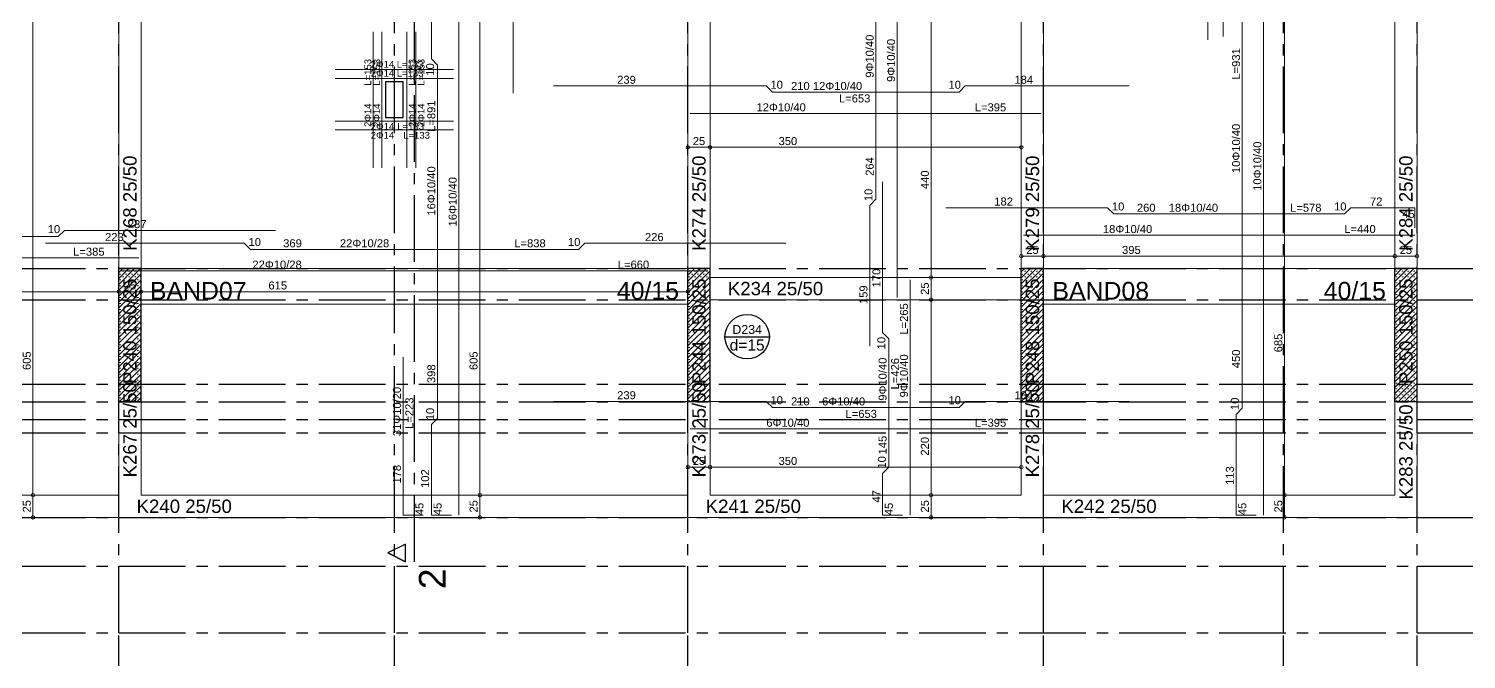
# Model space of a CAD drawing. Header units: millimetres. Extents: x 2232 to 85269, y -3593 to 5869.
# Drawn here: x 57435 to 59051, y 2881 to 3591 of the extents above; entities that cross this region are included whole.
import ezdxf

# ---------------------------------------------------------------- set-up
doc = ezdxf.new("R2010")
doc.units = ezdxf.units.MM
doc.linetypes.add('CENTER2', pattern=[112.5, 75, -12.5, 12.5, -12.5])
doc.linetypes.add('DASHDOT2', pattern=[12.7, 6.35, -3.175, 0, -3.175])
doc.layers.add('aks', color=251, linetype='DASHDOT2', lineweight=35)
for name, color, linetype in [('Donatı Topl. Uzun. Yazısı', 7, 'Continuous'), ('Donatı Uz. Yazısı', 7, 'Continuous'), ('Donatı Yazısı', 7, 'Continuous'), ('Donatı Çizgisi', 7, 'Continuous'), ('Döşeme', 7, 'Continuous'), ('Döşeme Boşluğu', 7, 'Continuous'), ('Kiriş', 7, 'Continuous'), ('Panel', 7, 'Continuous'), ('Standart', 7, 'Continuous'), ('Ölçülendirme', 7, 'Continuous')]:
    doc.layers.add(name, color=color, linetype=linetype)
doc.styles.add('arial_1_18', font='arial.ttf', dxfattribs={"height": 0.2})
pattern_1 = [(45, (0, 0), (-3.314563, 3.314563), []), (45, (3.3146, 0), (-3.314563, 3.314563), [0, -4.6875])]

# ---------------------------------------------------------------- blocks, each defined once
blk = doc.blocks.new('IDE539Entity3863')
at = {"layer": 'Standart', "color": 159, "linetype": 'CENTER2', "lineweight": -3}
blk.add_lwpolyline([(2132.5, 80), (2132.5, 2250)], dxfattribs=at)
at = {"layer": 'Standart', "color": 159, "linetype": 'Continuous', "lineweight": -3}
for points in [[(2122.5, 100), (2102.5, 90)], [(2122.5, 100), (2102.5, 90)], [(2122.5, 80), (2122.5, 100)], [(2122.5, 80), (2122.5, 100)], [(2102.5, 90), (2122.5, 80)], [(2122.5, 80), (2102.5, 90)]]:
    blk.add_lwpolyline(points, dxfattribs=at)
at = {"layer": 'Standart', "color": 250, "linetype": 'Continuous', "lineweight": -3, "style": 'arial_1_18'}
blk.add_text('2', height=30, rotation=90, dxfattribs=at).set_placement((2167.5, 49.2))
blk = doc.blocks.new('IDE539Entity3866')
at = {"layer": 'Döşeme', "color": 117, "linetype": 'Continuous', "lineweight": -3}
blk.add_lwpolyline([(2481.7, 333.3), (2531.7, 333.3)], dxfattribs=at)
blk.add_circle((2506.7, 333.3), 25, dxfattribs=at)
at = {"layer": 'Döşeme', "color": 178, "linetype": 'Continuous', "lineweight": -3, "style": 'arial_1_18'}
blk.add_text('D234', height=10, dxfattribs=at).set_placement((2490, 336.5))
at = {"layer": 'Döşeme', "color": 164, "linetype": 'Continuous', "lineweight": -3, "style": 'arial_1_18'}
blk.add_text('d=15', height=12.5, dxfattribs=at).set_placement((2487, 317.7))
blk = doc.blocks.new('IDE539Entity3867')
at = {"layer": 'Kiriş', "color": 4, "linetype": 'Continuous', "lineweight": 5}
blk.add_lwpolyline([(2465, 375), (2815, 375)], dxfattribs=at)
blk = doc.blocks.new('IDE539Entity3868')
at = {"layer": 'Kiriş', "color": 4, "linetype": 'Continuous', "lineweight": 5}
blk.add_lwpolyline([(2465, 400), (2815, 400)], dxfattribs=at)
blk = doc.blocks.new('IDE539Entity3869')
at = {"layer": 'Kiriş', "color": 159, "linetype": 'Continuous', "lineweight": 5, "style": 'arial_1_18'}
blk.add_text('K234 25/50', height=15, dxfattribs=at).set_placement((2485, 380))
blk = doc.blocks.new('IDE539Entity3902')
at = {"layer": 'aks', "color": 251, "linetype": 'CENTER2', "lineweight": -3}
blk.add_lwpolyline([(3110, -528), (3110, 0)], dxfattribs=at)
blk = doc.blocks.new('IDE539Entity3904')
at = {"layer": 'aks', "color": 251, "linetype": 'CENTER2', "lineweight": -3}
blk.add_lwpolyline([(3110, 0), (3110, 2330)], dxfattribs=at)
blk = doc.blocks.new('IDE539Entity3909')
at = {"layer": 'aks', "color": 251, "linetype": 'CENTER2', "lineweight": -3}
blk.add_lwpolyline([(3260, -528), (3260, 0)], dxfattribs=at)
blk = doc.blocks.new('IDE539Entity3911')
at = {"layer": 'aks', "color": 251, "linetype": 'CENTER2', "lineweight": -3}
blk.add_lwpolyline([(3260, 0), (3260, 2330)], dxfattribs=at)
blk = doc.blocks.new('IDE539Entity3916')
at = {"layer": 'aks', "color": 251, "linetype": 'CENTER2', "lineweight": -3}
blk.add_lwpolyline([(2840, -528), (2840, 0)], dxfattribs=at)
blk = doc.blocks.new('IDE539Entity3918')
at = {"layer": 'aks', "color": 251, "linetype": 'CENTER2', "lineweight": -3}
blk.add_lwpolyline([(2840, 0), (2840, 2330)], dxfattribs=at)
blk = doc.blocks.new('IDE539Entity3923')
at = {"layer": 'aks', "color": 251, "linetype": 'CENTER2', "lineweight": -3}
blk.add_lwpolyline([(2110, -528), (2110, 0)], dxfattribs=at)
blk = doc.blocks.new('IDE539Entity3925')
at = {"layer": 'aks', "color": 251, "linetype": 'CENTER2', "lineweight": -3}
blk.add_lwpolyline([(2110, 0), (2110, 2330)], dxfattribs=at)
blk = doc.blocks.new('IDE539Entity3930')
at = {"layer": 'aks', "color": 251, "linetype": 'CENTER2', "lineweight": -3}
blk.add_lwpolyline([(2440, -528), (2440, 0)], dxfattribs=at)
blk = doc.blocks.new('IDE539Entity3932')
at = {"layer": 'aks', "color": 251, "linetype": 'CENTER2', "lineweight": -3}
blk.add_lwpolyline([(2440, 0), (2440, 2330)], dxfattribs=at)
blk = doc.blocks.new('IDE539Entity3937')
at = {"layer": 'aks', "color": 251, "linetype": 'CENTER2', "lineweight": -3}
blk.add_lwpolyline([(1800, -528), (1800, 0)], dxfattribs=at)
blk = doc.blocks.new('IDE539Entity3939')
at = {"layer": 'aks', "color": 251, "linetype": 'CENTER2', "lineweight": -3}
blk.add_lwpolyline([(1800, 0), (1800, 2330)], dxfattribs=at)
blk = doc.blocks.new('IDE539Entity4057')
at = {"layer": 'aks', "color": 251, "linetype": 'CENTER2', "lineweight": -3}
blk.add_lwpolyline([(3260, 410), (3788, 410)], dxfattribs=at)
blk = doc.blocks.new('IDE539Entity4058')
at = {"layer": 'aks', "color": 251, "linetype": 'CENTER2', "lineweight": -3}
blk.add_lwpolyline([(0, 410), (3260, 410)], dxfattribs=at)
blk = doc.blocks.new('IDE539Entity4064')
at = {"layer": 'aks', "color": 251, "linetype": 'CENTER2', "lineweight": -3}
blk.add_lwpolyline([(3260, 260), (3788, 260)], dxfattribs=at)
blk = doc.blocks.new('IDE539Entity4065')
at = {"layer": 'aks', "color": 251, "linetype": 'CENTER2', "lineweight": -3}
blk.add_lwpolyline([(0, 260), (3260, 260)], dxfattribs=at)
blk = doc.blocks.new('IDE539Entity4071')
at = {"layer": 'aks', "color": 251, "linetype": 'CENTER2', "lineweight": -3}
blk.add_lwpolyline([(3260, 280), (3788, 280)], dxfattribs=at)
blk = doc.blocks.new('IDE539Entity4072')
at = {"layer": 'aks', "color": 251, "linetype": 'CENTER2', "lineweight": -3}
blk.add_lwpolyline([(0, 280), (3260, 280)], dxfattribs=at)
blk = doc.blocks.new('IDE539Entity4078')
at = {"layer": 'aks', "color": 251, "linetype": 'CENTER2', "lineweight": -3}
blk.add_lwpolyline([(3260, 240), (3788, 240)], dxfattribs=at)
blk = doc.blocks.new('IDE539Entity4079')
at = {"layer": 'aks', "color": 251, "linetype": 'CENTER2', "lineweight": -3}
blk.add_lwpolyline([(0, 240), (3260, 240)], dxfattribs=at)
blk = doc.blocks.new('IDE539Entity4085')
at = {"layer": 'aks', "color": 251, "linetype": 'CENTER2', "lineweight": -3}
blk.add_lwpolyline([(3260, 375), (3788, 375)], dxfattribs=at)
blk = doc.blocks.new('IDE539Entity4086')
at = {"layer": 'aks', "color": 251, "linetype": 'CENTER2', "lineweight": -3}
blk.add_lwpolyline([(0, 375), (3260, 375)], dxfattribs=at)
blk = doc.blocks.new('IDE539Entity4092')
at = {"layer": 'aks', "color": 251, "linetype": 'CENTER2', "lineweight": -3}
blk.add_lwpolyline([(3260, 225), (3788, 225)], dxfattribs=at)
blk = doc.blocks.new('IDE539Entity4093')
at = {"layer": 'aks', "color": 251, "linetype": 'CENTER2', "lineweight": -3}
blk.add_lwpolyline([(0, 225), (3260, 225)], dxfattribs=at)
blk = doc.blocks.new('IDE539Entity4099')
at = {"layer": 'aks', "color": 251, "linetype": 'CENTER2', "lineweight": -3}
blk.add_lwpolyline([(3260, 130), (3788, 130)], dxfattribs=at)
blk = doc.blocks.new('IDE539Entity4100')
at = {"layer": 'aks', "color": 251, "linetype": 'CENTER2', "lineweight": -3}
blk.add_lwpolyline([(0, 130), (3260, 130)], dxfattribs=at)
blk = doc.blocks.new('IDE539Entity4106')
at = {"layer": 'aks', "color": 251, "linetype": 'CENTER2', "lineweight": -3}
blk.add_lwpolyline([(3260, 75), (3788, 75)], dxfattribs=at)
blk = doc.blocks.new('IDE539Entity4107')
at = {"layer": 'aks', "color": 251, "linetype": 'CENTER2', "lineweight": -3}
blk.add_lwpolyline([(0, 75), (3260, 75)], dxfattribs=at)
blk = doc.blocks.new('IDE539Entity4113')
at = {"layer": 'aks', "color": 251, "linetype": 'CENTER2', "lineweight": -3}
blk.add_lwpolyline([(3260, 0), (3788, 0)], dxfattribs=at)
blk = doc.blocks.new('IDE539Entity4114')
at = {"layer": 'aks', "color": 251, "linetype": 'CENTER2', "lineweight": -3}
blk.add_lwpolyline([(0, 0), (3260, 0)], dxfattribs=at)
blk = doc.blocks.new('IDE539Entity4248')
at = {"layer": 'Panel', "linetype": 'Continuous', "lineweight": 5}
h = blk.add_hatch(dxfattribs=at)
h.set_pattern_fill('SACNCR', color=163, scale=50, style=0)
h.set_pattern_definition(pattern_1)
h.paths.add_polyline_path([(1800, 260), (1800, 410), (1825, 410), (1825, 260)])
blk = doc.blocks.new('IDE539Entity4249')
at = {"layer": 'Panel', "color": 164, "linetype": 'Continuous', "lineweight": -3}
blk.add_lwpolyline([(1825, 260), (1800, 260)], dxfattribs=at)
blk = doc.blocks.new('IDE539Entity4250')
at = {"layer": 'Panel', "color": 164, "linetype": 'Continuous', "lineweight": -3}
blk.add_lwpolyline([(1825, 260), (1825, 410)], dxfattribs=at)
blk = doc.blocks.new('IDE539Entity4251')
at = {"layer": 'Panel', "color": 164, "linetype": 'Continuous', "lineweight": -3}
blk.add_lwpolyline([(1825, 410), (1800, 410)], dxfattribs=at)
blk = doc.blocks.new('IDE539Entity4252')
at = {"layer": 'Panel', "color": 164, "linetype": 'Continuous', "lineweight": -3}
blk.add_lwpolyline([(1800, 260), (1800, 410)], dxfattribs=at)
blk = doc.blocks.new('IDE539Entity4253')
at = {"layer": 'Panel', "color": 159, "linetype": 'Continuous', "lineweight": -3, "style": 'arial_1_18'}
blk.add_text('P240 150/25', height=15, rotation=90, dxfattribs=at).set_placement((1820, 280))
blk = doc.blocks.new('IDE539Entity4254')
at = {"layer": 'Panel', "linetype": 'Continuous', "lineweight": 5}
h = blk.add_hatch(dxfattribs=at)
h.set_pattern_fill('SACNCR', color=163, scale=50, style=0)
h.set_pattern_definition(pattern_1)
h.paths.add_polyline_path([(2440, 260), (2440, 410), (2465, 410), (2465, 260)])
blk = doc.blocks.new('IDE539Entity4255')
at = {"layer": 'Panel', "color": 164, "linetype": 'Continuous', "lineweight": -3}
blk.add_lwpolyline([(2465, 260), (2440, 260)], dxfattribs=at)
blk = doc.blocks.new('IDE539Entity4256')
at = {"layer": 'Panel', "color": 164, "linetype": 'Continuous', "lineweight": -3}
blk.add_lwpolyline([(2465, 260), (2465, 410)], dxfattribs=at)
blk = doc.blocks.new('IDE539Entity4257')
at = {"layer": 'Panel', "color": 164, "linetype": 'Continuous', "lineweight": -3}
blk.add_lwpolyline([(2465, 410), (2440, 410)], dxfattribs=at)
blk = doc.blocks.new('IDE539Entity4258')
at = {"layer": 'Panel', "color": 164, "linetype": 'Continuous', "lineweight": -3}
blk.add_lwpolyline([(2440, 260), (2440, 410)], dxfattribs=at)
blk = doc.blocks.new('IDE539Entity4259')
at = {"layer": 'Panel', "color": 159, "linetype": 'Continuous', "lineweight": -3, "style": 'arial_1_18'}
blk.add_text('P244 150/25', height=15, rotation=90, dxfattribs=at).set_placement((2460, 280))
blk = doc.blocks.new('IDE539Entity4325')
at = {"layer": 'Panel', "linetype": 'Continuous', "lineweight": 5}
h = blk.add_hatch(dxfattribs=at)
h.set_pattern_fill('SACNCR', color=163, scale=50, style=0)
h.set_pattern_definition(pattern_1)
h.paths.add_polyline_path([(3235, 260), (3235, 410), (3260, 410), (3260, 260)])
blk = doc.blocks.new('IDE539Entity4326')
at = {"layer": 'Panel', "color": 164, "linetype": 'Continuous', "lineweight": -3}
blk.add_lwpolyline([(3260, 260), (3235, 260)], dxfattribs=at)
blk = doc.blocks.new('IDE539Entity4327')
at = {"layer": 'Panel', "color": 164, "linetype": 'Continuous', "lineweight": -3}
blk.add_lwpolyline([(3260, 260), (3260, 410)], dxfattribs=at)
blk = doc.blocks.new('IDE539Entity4328')
at = {"layer": 'Panel', "color": 164, "linetype": 'Continuous', "lineweight": -3}
blk.add_lwpolyline([(3260, 410), (3235, 410)], dxfattribs=at)
blk = doc.blocks.new('IDE539Entity4329')
at = {"layer": 'Panel', "color": 164, "linetype": 'Continuous', "lineweight": -3}
blk.add_lwpolyline([(3235, 260), (3235, 410)], dxfattribs=at)
blk = doc.blocks.new('IDE539Entity4330')
at = {"layer": 'Panel', "color": 159, "linetype": 'Continuous', "lineweight": -3, "style": 'arial_1_18'}
blk.add_text('P250 150/25', height=15, rotation=90, dxfattribs=at).set_placement((3255, 280))
blk = doc.blocks.new('IDE539Entity4331')
at = {"layer": 'Panel', "linetype": 'Continuous', "lineweight": 5}
h = blk.add_hatch(dxfattribs=at)
h.set_pattern_fill('SACNCR', color=163, scale=50, style=0)
h.set_pattern_definition(pattern_1)
h.paths.add_polyline_path([(2815, 260), (2815, 410), (2840, 410), (2840, 260)])
blk = doc.blocks.new('IDE539Entity4332')
at = {"layer": 'Panel', "color": 164, "linetype": 'Continuous', "lineweight": -3}
blk.add_lwpolyline([(2840, 260), (2815, 260)], dxfattribs=at)
blk = doc.blocks.new('IDE539Entity4333')
at = {"layer": 'Panel', "color": 164, "linetype": 'Continuous', "lineweight": -3}
blk.add_lwpolyline([(2840, 260), (2840, 410)], dxfattribs=at)
blk = doc.blocks.new('IDE539Entity4334')
at = {"layer": 'Panel', "color": 164, "linetype": 'Continuous', "lineweight": -3}
blk.add_lwpolyline([(2840, 410), (2815, 410)], dxfattribs=at)
blk = doc.blocks.new('IDE539Entity4335')
at = {"layer": 'Panel', "color": 164, "linetype": 'Continuous', "lineweight": -3}
blk.add_lwpolyline([(2815, 260), (2815, 410)], dxfattribs=at)
blk = doc.blocks.new('IDE539Entity4336')
at = {"layer": 'Panel', "color": 159, "linetype": 'Continuous', "lineweight": -3, "style": 'arial_1_18'}
blk.add_text('P248 150/25', height=15, rotation=90, dxfattribs=at).set_placement((2835, 280))
blk = doc.blocks.new('IDE539Entity4359')
at = {"layer": 'Kiriş', "color": 4, "linetype": 'Continuous', "lineweight": 5}
blk.add_lwpolyline([(1825, 155), (1825, 260)], dxfattribs=at)
blk = doc.blocks.new('IDE539Entity4360')
at = {"layer": 'Kiriş', "color": 4, "linetype": 'Continuous', "lineweight": 5}
blk.add_lwpolyline([(1800, 155), (1800, 260)], dxfattribs=at)
blk = doc.blocks.new('IDE539Entity4361')
at = {"layer": 'Kiriş', "color": 159, "linetype": 'Continuous', "lineweight": 5, "style": 'arial_1_18'}
blk.add_text('K267 25/50', height=15, rotation=90, dxfattribs=at).set_placement((1820, 175))
blk = doc.blocks.new('IDE539Entity4362')
at = {"layer": 'Kiriş', "color": 4, "linetype": 'Continuous', "lineweight": 5}
blk.add_lwpolyline([(2465, 155), (2465, 260)], dxfattribs=at)
blk = doc.blocks.new('IDE539Entity4363')
at = {"layer": 'Kiriş', "color": 4, "linetype": 'Continuous', "lineweight": 5}
blk.add_lwpolyline([(2440, 155), (2440, 260)], dxfattribs=at)
blk = doc.blocks.new('IDE539Entity4364')
at = {"layer": 'Kiriş', "color": 159, "linetype": 'Continuous', "lineweight": 5, "style": 'arial_1_18'}
blk.add_text('K273 25/50', height=15, rotation=90, dxfattribs=at).set_placement((2460, 175))
blk = doc.blocks.new('IDE539Entity4365')
at = {"layer": 'Kiriş', "color": 4, "linetype": 'Continuous', "lineweight": 5}
blk.add_lwpolyline([(2840, 155), (2840, 260)], dxfattribs=at)
blk = doc.blocks.new('IDE539Entity4366')
at = {"layer": 'Kiriş', "color": 4, "linetype": 'Continuous', "lineweight": 5}
blk.add_lwpolyline([(2815, 155), (2815, 260)], dxfattribs=at)
blk = doc.blocks.new('IDE539Entity4367')
at = {"layer": 'Kiriş', "color": 159, "linetype": 'Continuous', "lineweight": 5, "style": 'arial_1_18'}
blk.add_text('K278 25/50', height=15, rotation=90, dxfattribs=at).set_placement((2835, 175))
blk = doc.blocks.new('IDE539Entity4368')
at = {"layer": 'Kiriş', "color": 4, "linetype": 'Continuous', "lineweight": 5}
blk.add_lwpolyline([(3260, 130), (3260, 260)], dxfattribs=at)
blk = doc.blocks.new('IDE539Entity4369')
at = {"layer": 'Kiriş', "color": 4, "linetype": 'Continuous', "lineweight": 5}
blk.add_lwpolyline([(3235, 155), (3235, 260)], dxfattribs=at)
blk = doc.blocks.new('IDE539Entity4370')
at = {"layer": 'Kiriş', "color": 159, "linetype": 'Continuous', "lineweight": 5, "style": 'arial_1_18'}
blk.add_text('K283 25/50', height=15, rotation=90, dxfattribs=at).set_placement((3255, 150))
blk = doc.blocks.new('IDE539Entity4393')
at = {"layer": 'Kiriş', "color": 4, "linetype": 'Continuous', "lineweight": 5}
blk.add_lwpolyline([(1460, 130), (1800, 130)], dxfattribs=at)
blk = doc.blocks.new('IDE539Entity4394')
at = {"layer": 'Kiriş', "color": 4, "linetype": 'Continuous', "lineweight": 5}
blk.add_lwpolyline([(1460, 155), (1800, 155)], dxfattribs=at)
blk = doc.blocks.new('IDE539Entity4396')
at = {"layer": 'Kiriş', "color": 4, "linetype": 'Continuous', "lineweight": 5}
blk.add_lwpolyline([(1800, 130), (2440, 130)], dxfattribs=at)
blk = doc.blocks.new('IDE539Entity4397')
at = {"layer": 'Kiriş', "color": 4, "linetype": 'Continuous', "lineweight": 5}
blk.add_lwpolyline([(1825, 155), (2440, 155)], dxfattribs=at)
blk = doc.blocks.new('IDE539Entity4398')
at = {"layer": 'Kiriş', "color": 159, "linetype": 'Continuous', "lineweight": 5, "style": 'arial_1_18'}
blk.add_text('K240 25/50', height=15, dxfattribs=at).set_placement((1820, 135))
blk = doc.blocks.new('IDE539Entity4399')
at = {"layer": 'Kiriş', "color": 4, "linetype": 'Continuous', "lineweight": 5}
blk.add_lwpolyline([(2440, 130), (2840, 130)], dxfattribs=at)
blk = doc.blocks.new('IDE539Entity4400')
at = {"layer": 'Kiriş', "color": 4, "linetype": 'Continuous', "lineweight": 5}
blk.add_lwpolyline([(2465, 155), (2815, 155)], dxfattribs=at)
blk = doc.blocks.new('IDE539Entity4401')
at = {"layer": 'Kiriş', "color": 159, "linetype": 'Continuous', "lineweight": 5, "style": 'arial_1_18'}
blk.add_text('K241 25/50', height=15, dxfattribs=at).set_placement((2460, 135))
blk = doc.blocks.new('IDE539Entity4402')
at = {"layer": 'Kiriş', "color": 4, "linetype": 'Continuous', "lineweight": 5}
blk.add_lwpolyline([(2840, 130), (3260, 130)], dxfattribs=at)
blk = doc.blocks.new('IDE539Entity4403')
at = {"layer": 'Kiriş', "color": 4, "linetype": 'Continuous', "lineweight": 5}
blk.add_lwpolyline([(2840, 155), (3235, 155)], dxfattribs=at)
blk = doc.blocks.new('IDE539Entity4404')
at = {"layer": 'Kiriş', "color": 159, "linetype": 'Continuous', "lineweight": 5, "style": 'arial_1_18'}
blk.add_text('K242 25/50', height=15, dxfattribs=at).set_placement((2860, 135))
blk = doc.blocks.new('IDE539Entity4453')
at = {"layer": 'Kiriş', "color": 4, "linetype": 'Continuous', "lineweight": 5}
blk.add_lwpolyline([(2465, 410), (2465, 715)], dxfattribs=at)
blk = doc.blocks.new('IDE539Entity4454')
at = {"layer": 'Kiriş', "color": 4, "linetype": 'Continuous', "lineweight": 5}
blk.add_lwpolyline([(2440, 410), (2440, 715)], dxfattribs=at)
blk = doc.blocks.new('IDE539Entity4455')
at = {"layer": 'Kiriş', "color": 159, "linetype": 'Continuous', "lineweight": 5, "style": 'arial_1_18'}
blk.add_text('K274 25/50', height=15, rotation=90, dxfattribs=at).set_placement((2460, 430))
blk = doc.blocks.new('IDE539Entity4462')
at = {"layer": 'Kiriş', "color": 4, "linetype": 'Continuous', "lineweight": 5}
blk.add_lwpolyline([(1825, 410), (1825, 760)], dxfattribs=at)
blk = doc.blocks.new('IDE539Entity4463')
at = {"layer": 'Kiriş', "color": 4, "linetype": 'Continuous', "lineweight": 5}
blk.add_lwpolyline([(1800, 410), (1800, 760)], dxfattribs=at)
blk = doc.blocks.new('IDE539Entity4464')
at = {"layer": 'Kiriş', "color": 159, "linetype": 'Continuous', "lineweight": 5, "style": 'arial_1_18'}
blk.add_text('K268 25/50', height=15, rotation=90, dxfattribs=at).set_placement((1820, 430))
blk = doc.blocks.new('IDE539Entity4480')
at = {"layer": 'Kiriş', "color": 4, "linetype": 'Continuous', "lineweight": 5}
blk.add_lwpolyline([(2840, 410), (2840, 840)], dxfattribs=at)
blk = doc.blocks.new('IDE539Entity4481')
at = {"layer": 'Kiriş', "color": 4, "linetype": 'Continuous', "lineweight": 5}
blk.add_lwpolyline([(2815, 410), (2815, 840)], dxfattribs=at)
blk = doc.blocks.new('IDE539Entity4482')
at = {"layer": 'Kiriş', "color": 159, "linetype": 'Continuous', "lineweight": 5, "style": 'arial_1_18'}
blk.add_text('K279 25/50', height=15, rotation=90, dxfattribs=at).set_placement((2835, 430))
blk = doc.blocks.new('IDE539Entity4483')
at = {"layer": 'Kiriş', "color": 4, "linetype": 'Continuous', "lineweight": 5}
blk.add_lwpolyline([(3260, 410), (3260, 715)], dxfattribs=at)
blk = doc.blocks.new('IDE539Entity4484')
at = {"layer": 'Kiriş', "color": 4, "linetype": 'Continuous', "lineweight": 5}
blk.add_lwpolyline([(3235, 410), (3235, 715)], dxfattribs=at)
blk = doc.blocks.new('IDE539Entity4485')
at = {"layer": 'Kiriş', "color": 159, "linetype": 'Continuous', "lineweight": 5, "style": 'arial_1_18'}
blk.add_text('K284 25/50', height=15, rotation=90, dxfattribs=at).set_placement((3255, 430))
blk = doc.blocks.new('IDE539Entity4808')
at = {"layer": 'Kiriş', "color": 231, "linetype": 'Continuous', "lineweight": 5}
blk.add_lwpolyline([(2815, 410), (2840, 410)], dxfattribs=at)
blk = doc.blocks.new('IDE539Entity4809')
at = {"layer": 'Kiriş', "color": 231, "linetype": 'Continuous', "lineweight": 5}
blk.add_lwpolyline([(2840, 410), (3235, 410)], dxfattribs=at)
blk = doc.blocks.new('IDE539Entity4810')
at = {"layer": 'Kiriş', "color": 231, "linetype": 'Continuous', "lineweight": 5}
blk.add_lwpolyline([(3235, 410), (3260, 410)], dxfattribs=at)
blk = doc.blocks.new('IDE539Entity4811')
at = {"layer": 'Kiriş', "color": 231, "linetype": 'Continuous', "lineweight": 5}
blk.add_lwpolyline([(2840, 370), (3235, 370)], dxfattribs=at)
blk = doc.blocks.new('IDE539Entity4812')
at = {"layer": 'Kiriş', "color": 231, "linetype": 'Continuous', "lineweight": 5}
blk.add_lwpolyline([(2815, 370), (2815, 375)], dxfattribs=at)
blk = doc.blocks.new('IDE539Entity4813')
at = {"layer": 'Kiriş', "color": 231, "linetype": 'Continuous', "lineweight": 5}
blk.add_lwpolyline([(2815, 400), (2815, 410)], dxfattribs=at)
blk = doc.blocks.new('IDE539Entity4814')
at = {"layer": 'Kiriş', "color": 231, "linetype": 'Continuous', "lineweight": 5}
blk.add_lwpolyline([(3260, 370), (3260, 410)], dxfattribs=at)
blk = doc.blocks.new('IDE539Entity4815')
at = {"layer": 'Kiriş', "color": 166, "linetype": 'Continuous', "lineweight": 5, "style": 'arial_1_18'}
blk.add_text('BAND08', height=20, dxfattribs=at).set_placement((2850, 375))
blk = doc.blocks.new('IDE539Entity4816')
at = {"layer": 'Kiriş', "color": 166, "linetype": 'Continuous', "lineweight": 5, "style": 'arial_1_18'}
blk.add_text('40/15', height=20, dxfattribs=at).set_placement((3155.1, 375))
blk = doc.blocks.new('IDE539Entity4852')
at = {"layer": 'Kiriş', "color": 231, "linetype": 'Continuous', "lineweight": 5}
blk.add_lwpolyline([(1800, 410), (1825, 410)], dxfattribs=at)
blk = doc.blocks.new('IDE539Entity4853')
at = {"layer": 'Kiriş', "color": 231, "linetype": 'Continuous', "lineweight": 5}
blk.add_lwpolyline([(1825, 410), (2440, 410)], dxfattribs=at)
blk = doc.blocks.new('IDE539Entity4854')
at = {"layer": 'Kiriş', "color": 231, "linetype": 'Continuous', "lineweight": 5}
blk.add_lwpolyline([(2440, 410), (2465, 410)], dxfattribs=at)
blk = doc.blocks.new('IDE539Entity4855')
at = {"layer": 'Kiriş', "color": 231, "linetype": 'Continuous', "lineweight": 5}
blk.add_lwpolyline([(1825, 370), (2440, 370)], dxfattribs=at)
blk = doc.blocks.new('IDE539Entity4856')
at = {"layer": 'Kiriş', "color": 231, "linetype": 'Continuous', "lineweight": 5}
blk.add_lwpolyline([(1800, 370), (1800, 410)], dxfattribs=at)
blk = doc.blocks.new('IDE539Entity4857')
at = {"layer": 'Kiriş', "color": 231, "linetype": 'Continuous', "lineweight": 5}
blk.add_lwpolyline([(2465, 370), (2465, 375)], dxfattribs=at)
blk = doc.blocks.new('IDE539Entity4858')
at = {"layer": 'Kiriş', "color": 231, "linetype": 'Continuous', "lineweight": 5}
blk.add_lwpolyline([(2465, 375), (2465, 400)], dxfattribs=at)
blk = doc.blocks.new('IDE539Entity4859')
at = {"layer": 'Kiriş', "color": 231, "linetype": 'Continuous', "lineweight": 5}
blk.add_lwpolyline([(2465, 400), (2465, 410)], dxfattribs=at)
blk = doc.blocks.new('IDE539Entity4860')
at = {"layer": 'Kiriş', "color": 166, "linetype": 'Continuous', "lineweight": 5, "style": 'arial_1_18'}
blk.add_text('BAND07', height=20, dxfattribs=at).set_placement((1835, 375))
blk = doc.blocks.new('IDE539Entity4861')
at = {"layer": 'Kiriş', "color": 166, "linetype": 'Continuous', "lineweight": 5, "style": 'arial_1_18'}
blk.add_text('40/15', height=20, dxfattribs=at).set_placement((2360.1, 375))
blk = doc.blocks.new('IDE539Entity4918')
at = {"layer": 'Döşeme Boşluğu', "color": 8, "linetype": 'Continuous', "lineweight": -3}
blk.add_lwpolyline([(2100, 580), (2120, 580)], dxfattribs=at)
blk = doc.blocks.new('IDE539Entity4919')
at = {"layer": 'Döşeme Boşluğu', "color": 8, "linetype": 'Continuous', "lineweight": -3}
blk.add_lwpolyline([(2120, 580), (2120, 620)], dxfattribs=at)
blk = doc.blocks.new('IDE539Entity4920')
at = {"layer": 'Döşeme Boşluğu', "color": 8, "linetype": 'Continuous', "lineweight": -3}
blk.add_lwpolyline([(2120, 620), (2100, 620)], dxfattribs=at)
blk = doc.blocks.new('IDE539Entity4921')
at = {"layer": 'Döşeme Boşluğu', "color": 8, "linetype": 'Continuous', "lineweight": -3}
blk.add_lwpolyline([(2100, 620), (2100, 580)], dxfattribs=at)
blk = doc.blocks.new('IDE539Entity4922')
at = {"layer": 'Donatı Çizgisi', "color": 5, "linetype": 'Continuous', "lineweight": 5}
blk.add_lwpolyline([(2043.4, 624), (2176.6, 624)], dxfattribs=at)
at = {"layer": 'Donatı Topl. Uzun. Yazısı', "color": 1, "linetype": 'Continuous', "lineweight": 5, "style": 'arial_1_18'}
blk.add_text('L=133', height=7.65, dxfattribs=at).set_placement((2112.6, 626.1))
at = {"layer": 'Donatı Yazısı', "color": 5, "linetype": 'Continuous', "lineweight": 5, "style": 'arial_1_18'}
blk.add_text('2Φ14', height=7.65, dxfattribs=at).set_placement((2083.4, 626.1))
blk = doc.blocks.new('IDE539Entity4923')
at = {"layer": 'Donatı Çizgisi', "color": 5, "linetype": 'Continuous', "lineweight": 5}
blk.add_lwpolyline([(2043.4, 634), (2176.6, 634)], dxfattribs=at)
at = {"layer": 'Donatı Topl. Uzun. Yazısı', "color": 1, "linetype": 'Continuous', "lineweight": 5, "style": 'arial_1_18'}
blk.add_text('L=133', height=7.65, dxfattribs=at).set_placement((2112.6, 636.1))
at = {"layer": 'Donatı Yazısı', "color": 5, "linetype": 'Continuous', "lineweight": 5, "style": 'arial_1_18'}
blk.add_text('2Φ14', height=7.65, dxfattribs=at).set_placement((2083.4, 636.1))
blk = doc.blocks.new('IDE539Entity4924')
at = {"layer": 'Donatı Çizgisi', "color": 5, "linetype": 'Continuous', "lineweight": 5}
blk.add_lwpolyline([(2124, 523.4), (2124, 676.6)], dxfattribs=at)
at = {"layer": 'Donatı Topl. Uzun. Yazısı', "color": 1, "linetype": 'Continuous', "lineweight": 5, "style": 'arial_1_18'}
blk.add_text('L=153', height=7.65, rotation=90, dxfattribs=at).set_placement((2133.8, 615.9))
at = {"layer": 'Donatı Yazısı', "color": 5, "linetype": 'Continuous', "lineweight": 5, "style": 'arial_1_18'}
blk.add_text('2Φ14', height=7.65, rotation=90, dxfattribs=at).set_placement((2133.8, 569.4))
blk = doc.blocks.new('IDE539Entity4925')
at = {"layer": 'Donatı Çizgisi', "color": 5, "linetype": 'Continuous', "lineweight": 5}
blk.add_lwpolyline([(2134, 523.4), (2134, 676.6)], dxfattribs=at)
at = {"layer": 'Donatı Topl. Uzun. Yazısı', "color": 1, "linetype": 'Continuous', "lineweight": 5, "style": 'arial_1_18'}
blk.add_text('L=153', height=7.65, rotation=90, dxfattribs=at).set_placement((2143.8, 615.9))
at = {"layer": 'Donatı Yazısı', "color": 5, "linetype": 'Continuous', "lineweight": 5, "style": 'arial_1_18'}
blk.add_text('2Φ14', height=7.65, rotation=90, dxfattribs=at).set_placement((2143.8, 569.4))
blk = doc.blocks.new('IDE539Entity4926')
at = {"layer": 'Donatı Çizgisi', "color": 5, "linetype": 'Continuous', "lineweight": 5}
blk.add_lwpolyline([(2043.4, 576), (2176.6, 576)], dxfattribs=at)
at = {"layer": 'Donatı Topl. Uzun. Yazısı', "color": 1, "linetype": 'Continuous', "lineweight": 5, "style": 'arial_1_18'}
blk.add_text('L=133', height=7.65, dxfattribs=at).set_placement((2113.3, 566.2))
at = {"layer": 'Donatı Yazısı', "color": 5, "linetype": 'Continuous', "lineweight": 5, "style": 'arial_1_18'}
blk.add_text('2Φ14', height=7.65, dxfattribs=at).set_placement((2083.4, 566.2))
blk = doc.blocks.new('IDE539Entity4927')
at = {"layer": 'Donatı Çizgisi', "color": 5, "linetype": 'Continuous', "lineweight": 5}
blk.add_lwpolyline([(2043.4, 566), (2176.6, 566)], dxfattribs=at)
at = {"layer": 'Donatı Topl. Uzun. Yazısı', "color": 1, "linetype": 'Continuous', "lineweight": 5, "style": 'arial_1_18'}
blk.add_text('L=133', height=7.65, dxfattribs=at).set_placement((2119.9, 556.2))
at = {"layer": 'Donatı Yazısı', "color": 5, "linetype": 'Continuous', "lineweight": 5, "style": 'arial_1_18'}
blk.add_text('2Φ14', height=7.65, dxfattribs=at).set_placement((2083.4, 556.2))
blk = doc.blocks.new('IDE539Entity4928')
at = {"layer": 'Donatı Çizgisi', "color": 5, "linetype": 'Continuous', "lineweight": 5}
blk.add_lwpolyline([(2096, 523.4), (2096, 676.6)], dxfattribs=at)
at = {"layer": 'Donatı Topl. Uzun. Yazısı', "color": 1, "linetype": 'Continuous', "lineweight": 5, "style": 'arial_1_18'}
blk.add_text('L=153', height=7.65, rotation=90, dxfattribs=at).set_placement((2093.9, 615.9))
at = {"layer": 'Donatı Yazısı', "color": 5, "linetype": 'Continuous', "lineweight": 5, "style": 'arial_1_18'}
blk.add_text('2Φ14', height=7.65, rotation=90, dxfattribs=at).set_placement((2093.9, 569.4))
blk = doc.blocks.new('IDE539Entity4929')
at = {"layer": 'Donatı Çizgisi', "color": 5, "linetype": 'Continuous', "lineweight": 5}
blk.add_lwpolyline([(2086, 523.4), (2086, 676.6)], dxfattribs=at)
at = {"layer": 'Donatı Topl. Uzun. Yazısı', "color": 1, "linetype": 'Continuous', "lineweight": 5, "style": 'arial_1_18'}
blk.add_text('L=153', height=7.65, rotation=90, dxfattribs=at).set_placement((2083.9, 615.9))
at = {"layer": 'Donatı Yazısı', "color": 5, "linetype": 'Continuous', "lineweight": 5, "style": 'arial_1_18'}
blk.add_text('2Φ14', height=7.65, rotation=90, dxfattribs=at).set_placement((2083.9, 569.4))
blk = doc.blocks.new('IDE539Entity5156')
at = {"layer": 'Donatı Çizgisi', "color": 5, "linetype": 'Continuous', "lineweight": 5}
for points in [[(3024.8, 667.3), (3024.8, 1015)], [(2151.5, 646), (2151.5, 972.5)], [(2243.7, 607.3), (2243.7, 975)], [(3042, 671.3), (3042, 978)], [(2675.5, 377.5), (2675.5, 862.5)], [(3087.5, 132.5), (3087.5, 862.5)], [(2182.5, 132.5), (2182.5, 782.5)], [(2651.5, 488), (2651.5, 752)], [(3063.5, 252.9), (3063.5, 703)], [(2158.5, 639), (2151.5, 646)], [(2158.5, 241.4), (2158.5, 639)], [(2288.8, 615.5), (2528, 615.5)], [(2528, 615.5), (2535, 608.5)], [(2745, 608.5), (2752, 615.5)], [(2752, 615.5), (2936.3, 615.5)], [(2535, 608.5), (2745, 608.5)], [(2442.5, 584.5), (2837.5, 584.5)], [(2659, 338), (2659, 507.5)], [(2644.5, 481), (2651.5, 488)], [(2644.5, 322.5), (2644.5, 481)], [(2730, 478.5), (2912, 478.5)], [(2912, 478.5), (2919, 471.5)], [(2919, 471.5), (3178.6, 471.5)], [(3178.6, 471.5), (3185.6, 478.5)], [(3185.6, 478.5), (3257.5, 478.5)], [(3257.5, 478.5), (3257.5, 456)], [(1732, 446), (1739, 453)], [(1739, 453), (1976.3, 453)], [(1528, 446), (1732, 446)], [(1717.5, 438.5), (1941, 438.5)], [(1941, 438.5), (1948, 431.5)], [(2317, 431.5), (2324, 438.5)], [(2324, 438.5), (2550, 438.5)], [(2817.5, 447.5), (3257.5, 447.5)], [(1437.5, 422), (1822.5, 422)], [(1948, 431.5), (2317, 431.5)], [(1802.5, 407.5), (2462.5, 407.5)], [(2690, 132.5), (2690, 397.5)], [(2666, 331), (2659, 338)], [(2666, 186.4), (2666, 331)], [(2119.8, 132.5), (2119.8, 310.3)], [(2288.8, 260.5), (2528, 260.5)], [(2528, 260.5), (2535, 253.5)], [(2745, 253.5), (2752, 260.5)], [(2752, 260.5), (2936.3, 260.5)], [(2535, 253.5), (2745, 253.5)], [(3056.5, 245.9), (3063.5, 252.9)], [(3056.5, 132.5), (3056.5, 245.9)], [(2151.5, 234.4), (2158.5, 241.4)], [(2151.5, 132.5), (2151.5, 234.4)], [(2442.5, 229.5), (2837.5, 229.5)], [(2659, 179.4), (2666, 186.4)], [(2659, 132.5), (2659, 179.4)], [(2142.3, 132.5), (2119.8, 132.5)], [(2174, 132.5), (2151.5, 132.5)], [(2681.5, 132.5), (2659, 132.5)], [(3079, 132.5), (3056.5, 132.5)]]:
    blk.add_lwpolyline(points, dxfattribs=at)
at = {"layer": 'Donatı Topl. Uzun. Yazısı', "color": 1, "linetype": 'Continuous', "lineweight": 5, "style": 'arial_1_18'}
for s, p in [('L=931', (3061, 622.7)), ('L=891', (2156, 563.9)), ('L=265', (2687.5, 335.7)), ('L=426', (2677.5, 274)), ('L=223', (2131.3, 229.6))]:
    blk.add_text(s, height=9, rotation=90, dxfattribs=at).set_placement(p)
for s, p in [('L=653', (2609.9, 597)), ('L=395', (2762.7, 587)), ('L=578', (3117.3, 474)), ('L=440', (3178.2, 450)), ('L=838', (2244.8, 434)), ('L=385', (1748.7, 424.5)), ('L=660', (2361.2, 410)), ('L=653', (2617.3, 242)), ('L=395', (2762.7, 232))]:
    blk.add_text(s, height=9, dxfattribs=at).set_placement(p)
at = {"layer": 'Donatı Uz. Yazısı', "color": 5, "linetype": 'Continuous', "lineweight": 5, "style": 'arial_1_18'}
for s, p in [('10', (2154.6, 627.1)), ('264', (2649, 514.4)), ('10', (2647.6, 485.9)), ('170', (2656.5, 388.9)), ('159', (2642, 370.1)), ('10', (2662.1, 319.1)), ('450', (3061, 297.9)), ('398', (2156, 281.2)), ('10', (3059.6, 250.8)), ('10', (2154.6, 239.3)), ('145', (2663.5, 200.9)), ('10', (2662.7, 184.9)), ('178', (2117.3, 168.1)), ('102', (2149, 163.1)), ('113', (3054, 166.5)), ('45', (2142.6, 132.5)), ('45', (2163, 132.5)), ('47', (2656.5, 146.6)), ('45', (2670.5, 132.5)), ('45', (3068, 132.5))]:
    blk.add_text(s, height=9, rotation=90, dxfattribs=at).set_placement(p)
for s, p in [('239', (2360.5, 618)), ('10', (2532.9, 612.4)), ('210', (2556, 611)), ('10', (2733.1, 612.4)), ('184', (2807.3, 618)), ('182', (2784.6, 481)), ('72', (3207.1, 481)), ('10', (2916.9, 475.4)), ('260', (2945, 474)), ('10', (3166.7, 475.4)), ('45', (3243.5, 467)), ('10', (1720.1, 449.9)), ('237', (1810.2, 455.5)), ('223', (1784.6, 441)), ('10', (1945.9, 435.4)), ('369', (1984.9, 434)), ('10', (2305.1, 435.4)), ('226', (2391.8, 441)), ('239', (2360.5, 263)), ('10', (2532.9, 257.4)), ('210', (2556, 256)), ('10', (2733.1, 257.4)), ('184', (2807.3, 263))]:
    blk.add_text(s, height=9, dxfattribs=at).set_placement(p)
at = {"layer": 'Donatı Yazısı', "color": 5, "linetype": 'Continuous', "lineweight": 5, "style": 'arial_1_18'}
for s, p in [('9Φ10/40', (2649, 624.8)), ('9Φ10/40', (2673, 620)), ('10Φ10/40', (3061, 517.5)), ('10Φ10/40', (3085, 497.5)), ('16Φ10/40', (2156, 469.6)), ('16Φ10/40', (2180, 457.5)), ('9Φ10/40', (2663.5, 261.3)), ('9Φ10/40', (2687.5, 265)), ('31Φ10/20', (2117.3, 221.4))]:
    blk.add_text(s, height=9, rotation=90, dxfattribs=at).set_placement(p)
for s, p in [('12Φ10/40', (2580.6, 611)), ('12Φ10/40', (2517.2, 587)), ('18Φ10/40', (2980.8, 474)), ('18Φ10/40', (2906.8, 450)), ('22Φ10/28', (2048.7, 434)), ('22Φ10/28', (1950.3, 410)), ('6Φ10/40', (2590.9, 256)), ('6Φ10/40', (2528.2, 232))]:
    blk.add_text(s, height=9, dxfattribs=at).set_placement(p)
blk = doc.blocks.new('IDE539Entity5157')
at = {"layer": 'Ölçülendirme', "color": 1, "linetype": 'Continuous', "lineweight": 5}
for points in [[(2713.5, 375), (2713.5, 840)], [(3111, 130), (3111, 840)], [(1703.5, 130), (1703.5, 760)], [(2206, 130), (2206, 760)], [(2440, 546.5), (2815, 546.5)], [(2815, 424), (3260, 424)], [(1435, 384), (1800, 384)], [(1800, 384), (2440, 384)], [(2713.5, 130), (2713.5, 375)], [(2440, 186.5), (2815, 186.5)]]:
    blk.add_lwpolyline(points, dxfattribs=at)
for centre in [(2440, 546.5), (2465, 546.5), (2815, 546.5), (2815, 424), (2840, 424), (3235, 424), (3260, 424), (2713.5, 400), (1800, 384), (1800, 384), (1825, 384), (2440, 384), (2713.5, 375), (2713.5, 375), (2440, 186.5), (2465, 186.5), (2815, 186.5), (1703.5, 155), (2206, 155), (2713.5, 155), (3111, 155), (1703.5, 130), (2206, 130), (2713.5, 130), (3111, 130)]:
    blk.add_circle(centre, 2, dxfattribs=at)
at = {"layer": 'Ölçülendirme', "color": 1, "linetype": 'Continuous', "lineweight": 5, "style": 'arial_1_18'}
for s, p in [('25', (2445.5, 549)), ('350', (2542, 549)), ('25', (2820.5, 426.5)), ('395', (2928.3, 426.5)), ('25', (3240.5, 426.5)), ('25', (1805.5, 386.5)), ('615', (1968.3, 386.5)), ('25', (2445.5, 189)), ('350', (2542, 189))]:
    blk.add_text(s, height=9, dxfattribs=at).set_placement(p)
for s, p in [('440', (2711, 499.5)), ('25', (2711, 380.5)), ('685', (3108.5, 315.8)), ('605', (1701, 295.8)), ('605', (2203.5, 295.8)), ('220', (2711, 199.5)), ('25', (1701, 135.5)), ('25', (2203.5, 135.5)), ('25', (2711, 135.5)), ('25', (3108.5, 135.5))]:
    blk.add_text(s, height=9, rotation=90, dxfattribs=at).set_placement(p)

msp = doc.modelspace()

# ---------------------------------------------------------------- block references
at = {"layer": 'aks'}
for name in ['IDE539Entity3939', 'IDE539Entity3925', 'IDE539Entity3932', 'IDE539Entity3918', 'IDE539Entity3904', 'IDE539Entity3911', 'IDE539Entity4058', 'IDE539Entity4057', 'IDE539Entity4086', 'IDE539Entity4085', 'IDE539Entity4072', 'IDE539Entity4071', 'IDE539Entity4065', 'IDE539Entity4064', 'IDE539Entity4079', 'IDE539Entity4078', 'IDE539Entity4093', 'IDE539Entity4092', 'IDE539Entity4100', 'IDE539Entity4099', 'IDE539Entity4107', 'IDE539Entity4106', 'IDE539Entity4114', 'IDE539Entity3937', 'IDE539Entity3923', 'IDE539Entity3930', 'IDE539Entity3916', 'IDE539Entity3902', 'IDE539Entity3909', 'IDE539Entity4113']:
    msp.add_blockref(name, (55735.8, 2910.7), dxfattribs=at)
at = {"layer": 'Döşeme'}
msp.add_blockref('IDE539Entity3866', (55735.8, 2910.7), dxfattribs=at)
at = {"layer": 'Döşeme Boşluğu'}
for name in ['IDE539Entity4920', 'IDE539Entity4921', 'IDE539Entity4919', 'IDE539Entity4918']:
    msp.add_blockref(name, (55735.8, 2910.7), dxfattribs=at)
at = {"layer": 'Kiriş'}
for name in ['IDE539Entity4481', 'IDE539Entity4480', 'IDE539Entity4463', 'IDE539Entity4462', 'IDE539Entity4454', 'IDE539Entity4453', 'IDE539Entity4484', 'IDE539Entity4483', 'IDE539Entity4464', 'IDE539Entity4455', 'IDE539Entity4482', 'IDE539Entity4485', 'IDE539Entity4852', 'IDE539Entity4856', 'IDE539Entity4853', 'IDE539Entity4854', 'IDE539Entity4859', 'IDE539Entity4808', 'IDE539Entity4813', 'IDE539Entity4809', 'IDE539Entity4810', 'IDE539Entity4814', 'IDE539Entity4860', 'IDE539Entity4861', 'IDE539Entity3868', 'IDE539Entity4858', 'IDE539Entity3869', 'IDE539Entity4815', 'IDE539Entity4816', 'IDE539Entity3867', 'IDE539Entity4857', 'IDE539Entity4812', 'IDE539Entity4855', 'IDE539Entity4811', 'IDE539Entity4361', 'IDE539Entity4364', 'IDE539Entity4367', 'IDE539Entity4360', 'IDE539Entity4359', 'IDE539Entity4363', 'IDE539Entity4362', 'IDE539Entity4366', 'IDE539Entity4365', 'IDE539Entity4369', 'IDE539Entity4368', 'IDE539Entity4370', 'IDE539Entity4394', 'IDE539Entity4398', 'IDE539Entity4397', 'IDE539Entity4401', 'IDE539Entity4400', 'IDE539Entity4403', 'IDE539Entity4404', 'IDE539Entity4393', 'IDE539Entity4396', 'IDE539Entity4399', 'IDE539Entity4402']:
    msp.add_blockref(name, (55735.8, 2910.7), dxfattribs=at)
at = {"layer": 'Panel'}
for name in ['IDE539Entity4248', 'IDE539Entity4251', 'IDE539Entity4252', 'IDE539Entity4250', 'IDE539Entity4254', 'IDE539Entity4257', 'IDE539Entity4258', 'IDE539Entity4256', 'IDE539Entity4331', 'IDE539Entity4334', 'IDE539Entity4335', 'IDE539Entity4333', 'IDE539Entity4325', 'IDE539Entity4328', 'IDE539Entity4329', 'IDE539Entity4327', 'IDE539Entity4253', 'IDE539Entity4259', 'IDE539Entity4336', 'IDE539Entity4330', 'IDE539Entity4249', 'IDE539Entity4255', 'IDE539Entity4332', 'IDE539Entity4326']:
    msp.add_blockref(name, (55735.8, 2910.7), dxfattribs=at)
at = {"layer": 'Standart'}
for name in ['IDE539Entity5157', 'IDE539Entity5156', 'IDE539Entity3863', 'IDE539Entity4929', 'IDE539Entity4928', 'IDE539Entity4924', 'IDE539Entity4925', 'IDE539Entity4923', 'IDE539Entity4922', 'IDE539Entity4926', 'IDE539Entity4927']:
    msp.add_blockref(name, (55735.8, 2910.7), dxfattribs=at)

doc.saveas('drawing.dxf')
